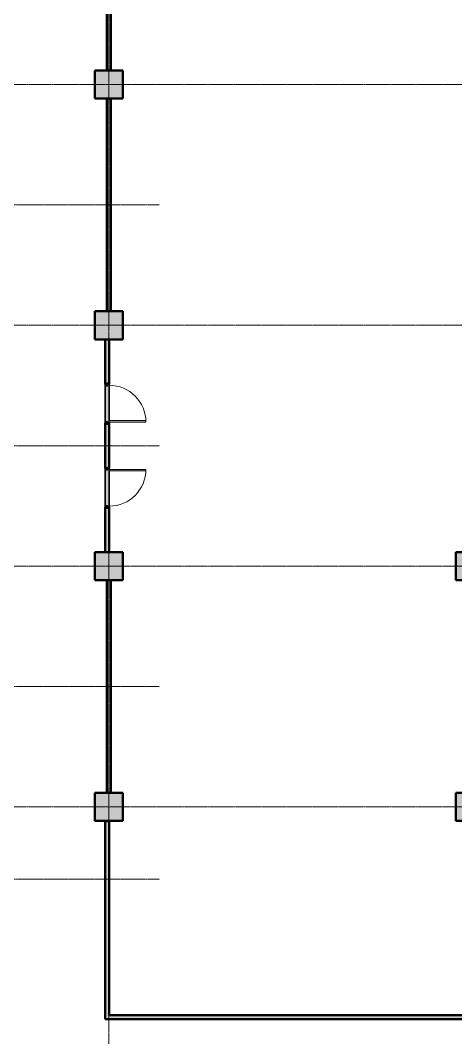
# Model space of a CAD drawing. Header units: millimetres. Extents: x -18178 to 96133, y -22425 to 61598.
# Drawn here: x 425 to 11280, y 12980 to 38330 of the extents above; entities that cross this region are included whole.
import ezdxf

# ---------------------------------------------------------------- set-up
doc = ezdxf.new("R2010")
doc.units = ezdxf.units.MM
doc.linetypes.add('Centre', pattern=[10, 6, -1.25, 1.5, -1.25])
doc.linetypes.add('Demolished_2_', pattern=[7.14375, 4.7625, -2.38125])
for name, color, linetype, lineweight, true_color in [('A-DOOR', 7, 'Continuous', 9, 0x7f7f7f), ('A-DOOR-FRAM', 7, 'Continuous', 9, 0x7f7f7f), ('A-FLOR', 7, 'Continuous', 9, 0x7f7f7f), ('A-WALL', 7, 'Continuous', 9, 0x7f7f7f), ('A-WALL-PATT', 7, 'Continuous', 18, 0x7f7f7f), ('I-WALL', 7, 'Continuous', 9, 0x7f7f7f), ('S-COLS', 7, 'Continuous', 9, 0x7f7f7f)]:
    doc.layers.add(name, color=color, linetype=linetype, lineweight=lineweight, true_color=true_color)
doc.layers.add('eae-bb-mım.', color=7, linetype='Continuous')
doc.layers.add('S-GRID', color=7, linetype='Continuous', lineweight=9)

# ---------------------------------------------------------------- blocks, each defined once
blk = doc.blocks.new('STR-Conc-Precast Rectangular Column Nwt - 700 x 700 mm-835840-Busbar Distribution First Floor  Layout - Phase 1')
at = {"layer": 'S-COLS', "lineweight": 35, "true_color": 0xf2f2f2}
blk.add_hatch(color=7, dxfattribs=at).paths.add_polyline_path([(227, 350), (-350, 350), (-350, -350), (350, -350), (350, 350)], flags=0)
at = {"layer": 'S-COLS', "color": 254, "lineweight": 50, "true_color": 0xcccccc}
for p, q in [((350, 350), (-350, 350)), ((-350, 350), (-350, -350)), ((350, -350), (350, 350)), ((-350, -350), (350, -350))]:
    blk.add_line(p, q, dxfattribs=at)
blk = doc.blocks.new('STR-Conc-Precast Rectangular Column Nwt - 700 x 700 mm-1105278-Busbar Distribution First Floor  Layout - Phase 1')
at = {"layer": 'S-COLS', "lineweight": 35, "true_color": 0xf2f2f2}
blk.add_hatch(color=7, dxfattribs=at).paths.add_polyline_path([(350, 350), (-350, 350), (-350, -350), (350, -350)], flags=0)
at = {"layer": 'S-COLS', "color": 254, "lineweight": 50, "true_color": 0xcccccc}
for p, q in [((350, 350), (-350, 350)), ((-350, 350), (-350, -350)), ((350, -350), (350, 350)), ((-350, -350), (350, -350))]:
    blk.add_line(p, q, dxfattribs=at)
blk = doc.blocks.new('Single leaf fire resistant solid steel door - 1000W x 2400H mm-1314624-Busbar Distribution First Floor  Layout - Phase 1')
at = {"layer": 'A-DOOR', "lineweight": 18, "true_color": 0xf2f2f2}
blk.add_hatch(color=7, dxfattribs=at).paths.add_polyline_path([(458, 966), (420, 966), (420, 50), (458, 50)], flags=0)
h = blk.add_hatch(color=7, dxfattribs=at)
h.paths.add_polyline_path([(-495, 70), (-535, 70), (-535, 50), (-465, 50), (-469, 56)], flags=0)
h.paths.add_polyline_path([(535, 70), (495, 70), (469, 56), (465, 50), (535, 50)], flags=0)
h = blk.add_hatch(color=7, dxfattribs=at)
h.paths.add_polyline_path([(-535, -50), (-535, -70), (-495, -70), (-469, -56), (-465, -50)], flags=0)
h.paths.add_polyline_path([(535, -50), (465, -50), (469, -56), (495, -70), (535, -70), (535, -59)], flags=0)
at = {"layer": 'A-DOOR-FRAM', "lineweight": 18, "true_color": 0xf2f2f2}
h = blk.add_hatch(color=7, dxfattribs=at)
h.paths.add_polyline_path([(-492, 50), (-492, -50), (-460, -50), (-460, 50)], flags=0)
h.paths.add_polyline_path([(492, 50), (460, 50), (460, -50), (492, -50)], flags=0)
h = blk.add_hatch(color=7, dxfattribs=at)
h.paths.add_polyline_path([(-441, 10), (-460, 10), (-460, -22), (-441, -22)], flags=0)
h.paths.add_polyline_path([(441, 10), (441, -22), (460, -22), (460, 10)], flags=0)
at = {"layer": 'A-DOOR', "color": 254, "lineweight": 18, "true_color": 0xe5e5e5}
for p, q in [((420, 966), (420, 50)), ((458, 966), (420, 966)), ((420, 50), (420, 966)), ((420, 966), (458, 966)), ((458, 50), (458, 966)), ((458, 966), (458, 50)), ((420, 50), (458, 50)), ((458, 50), (420, 50))]:
    blk.add_line(p, q, dxfattribs=at)
at = {"layer": 'A-DOOR', "color": 254, "true_color": 0xcccccc}
for p, q in [((-495, 70), (-535, 70)), ((-535, 70), (-535, 50)), ((-535, 50), (-465, 50)), ((-469, 56), (-495, 70)), ((465, 50), (535, 50)), ((495, 70), (469, 56)), ((535, 70), (495, 70)), ((535, 50), (535, 70)), ((-535, -50), (-535, -70)), ((-465, -50), (-535, -50)), ((-535, -70), (-495, -70)), ((-495, -70), (-469, -56)), ((535, -50), (465, -50)), ((469, -56), (495, -70)), ((495, -70), (535, -70)), ((535, -70), (535, -50))]:
    blk.add_line(p, q, dxfattribs=at)
at = {"layer": 'A-DOOR', "color": 254, "true_color": 0xe5e5e5}
blk.add_arc((458, 50), 916, 90, 180, dxfattribs=at)
at = {"layer": 'A-DOOR', "color": 254, "true_color": 0xcccccc}
for centre, start, end in [((-473, 49), 7.125, 60.2551), ((473, 49), 119.7449, 172.875), ((-473, -49), 299.7449, 352.875), ((473, -49), 187.125, 240.2551)]:
    blk.add_arc(centre, 8.06, start, end, dxfattribs=at)
at = {"layer": 'A-DOOR-FRAM', "color": 254, "lineweight": 18, "true_color": 0xcccccc}
for p, q in [((-460, 50), (-492, 50)), ((-492, 50), (-492, -50)), ((-460, -50), (-460, 50)), ((-441, 10), (-460, 10)), ((-460, 10), (-460, -22)), ((-441, -22), (-441, 10)), ((460, 10), (441, 10)), ((441, 10), (441, -22)), ((460, 50), (460, -50)), ((492, 50), (460, 50)), ((460, -22), (460, 10)), ((492, -50), (492, 50)), ((-492, -50), (-460, -50)), ((-460, -22), (-441, -22)), ((441, -22), (460, -22)), ((460, -50), (492, -50))]:
    blk.add_line(p, q, dxfattribs=at)
blk = doc.blocks.new('Single leaf fire resistant solid steel door - 1000W x 2400H mm-1314626-Busbar Distribution First Floor  Layout - Phase 1')
at = {"layer": 'A-DOOR', "lineweight": 18, "true_color": 0xf2f2f2}
h = blk.add_hatch(color=7, dxfattribs=at)
h.paths.add_polyline_path([(-495, 70), (-535, 70), (-535, 50), (-465, 50), (-469, 56)], flags=0)
h.paths.add_polyline_path([(535, 70), (495, 70), (469, 56), (465, 50), (535, 50)], flags=0)
h = blk.add_hatch(color=7, dxfattribs=at)
h.paths.add_polyline_path([(535, -50), (465, -50), (469, -56), (495, -70), (535, -70)], flags=0)
h.paths.add_polyline_path([(-465, -50), (-535, -50), (-535, -70), (-495, -70), (-469, -56)], flags=0)
blk.add_hatch(color=7, dxfattribs=at).paths.add_polyline_path([(420, -50), (420, -966), (458, -966), (458, -50)], flags=0)
at = {"layer": 'A-DOOR-FRAM', "lineweight": 18, "true_color": 0xf2f2f2}
h = blk.add_hatch(color=7, dxfattribs=at)
h.paths.add_polyline_path([(-460, 50), (-492, 50), (-492, -50), (-460, -50)], flags=0)
h.paths.add_polyline_path([(492, 50), (460, 50), (460, -50), (492, -50)], flags=0)
h = blk.add_hatch(color=7, dxfattribs=at)
h.paths.add_polyline_path([(-460, 22), (-460, -10), (-441, -10), (-441, 22)], flags=0)
h.paths.add_polyline_path([(460, 22), (441, 22), (441, -10), (460, -10)], flags=0)
at = {"layer": 'A-DOOR', "color": 254, "true_color": 0xcccccc}
for p, q in [((-535, 70), (-495, 70)), ((-535, 50), (-535, 70)), ((-465, 50), (-535, 50)), ((-495, 70), (-469, 56)), ((535, 50), (465, 50)), ((469, 56), (495, 70)), ((495, 70), (535, 70)), ((535, 70), (535, 50)), ((-535, -70), (-535, -50)), ((-535, -50), (-465, -50)), ((-495, -70), (-535, -70)), ((-469, -56), (-495, -70)), ((465, -50), (535, -50)), ((495, -70), (469, -56)), ((535, -70), (495, -70)), ((535, -50), (535, -70))]:
    blk.add_line(p, q, dxfattribs=at)
at = {"layer": 'A-DOOR', "color": 254, "lineweight": 18, "true_color": 0xe5e5e5}
for p, q in [((420, -50), (458, -50)), ((420, -966), (420, -50)), ((420, -50), (420, -966)), ((458, -50), (420, -50)), ((458, -50), (458, -966)), ((458, -966), (458, -50)), ((458, -966), (420, -966)), ((420, -966), (458, -966))]:
    blk.add_line(p, q, dxfattribs=at)
at = {"layer": 'A-DOOR', "color": 254, "true_color": 0xcccccc}
for centre, start, end in [((-473, 49), 7.125, 60.2551), ((473, 49), 119.7449, 172.875), ((-473, -49), 299.7449, 352.875), ((473, -49), 187.125, 240.2551)]:
    blk.add_arc(centre, 8.06, start, end, dxfattribs=at)
at = {"layer": 'A-DOOR', "color": 254, "true_color": 0xe5e5e5}
blk.add_arc((458, -50), 916, 180, 270, dxfattribs=at)
at = {"layer": 'A-DOOR-FRAM', "color": 254, "lineweight": 18, "true_color": 0xcccccc}
for p, q in [((-492, 50), (-460, 50)), ((-492, -50), (-492, 50)), ((-460, 50), (-460, -50)), ((-460, 22), (-441, 22)), ((-460, -10), (-460, 22)), ((-441, 22), (-441, -10)), ((441, 22), (460, 22)), ((441, -10), (441, 22)), ((460, 50), (492, 50)), ((460, -50), (460, 50)), ((460, 22), (460, -10)), ((492, 50), (492, -50)), ((-460, -50), (-492, -50)), ((-441, -10), (-460, -10)), ((460, -10), (441, -10)), ((492, -50), (460, -50))]:
    blk.add_line(p, q, dxfattribs=at)
blk = doc.blocks.new('IL021-ARP-ZZ-XX-M3-J-A-0001_rvt-1-Busbar Distribution First Floor  Layout - Phase 1')
at = {"layer": 'A-WALL-PATT', "lineweight": 5, "true_color": 0xf2f2f2}
for points in [[(12555, 37156), (12645, 37156), (12645, 42031), (12555, 42031), (12555, 37156)], [(12555, 31156), (12645, 31156), (12645, 36453), (12555, 36453), (12555, 32678)], [(12645, 19156), (12645, 24456), (12555, 24456), (12555, 19156)], [(12515, 13521), (12605, 13521), (12605, 18453), (12515, 18453), (12515, 13545)]]:
    blk.add_hatch(color=7, dxfattribs=at).paths.add_polyline_path(points, flags=0)
h = blk.add_hatch(color=7, dxfattribs=at)
h.paths.add_polyline_path([(12515, 25156), (12605, 25156), (12605, 26258), (12515, 26258)], flags=0)
h.paths.add_polyline_path([(12515, 27258), (12605, 27258), (12605, 28353), (12515, 28353), (12515, 27894)], flags=0)
h.paths.add_polyline_path([(12515, 29353), (12605, 29353), (12605, 30453), (12515, 30453)], flags=0)
h = blk.add_hatch(color=7, dxfattribs=at)
h.paths.add_polyline_path([(30550, 13521), (30555, 13521), (30555, 13611), (25660, 13611), (25660, 13521), (30154, 13521)], flags=0)
h.paths.add_polyline_path([(23316, 13521), (23660, 13521), (23660, 13611), (12605, 13611), (12605, 13521), (20580, 13521)], flags=0)
at = {"layer": 'I-WALL', "lineweight": 25, "true_color": 0xf2f2f2}
for points in [[(12555, 37156), (12555, 42056), (12550, 42056), (12550, 37156)], [(12550, 31156), (12555, 31156), (12555, 36453), (12550, 36453), (12550, 32678)], [(12555, 19156), (12555, 24456), (12550, 24456), (12550, 19156)], [(12515, 13516), (12515, 18453), (12510, 18453), (12510, 13516)]]:
    blk.add_hatch(color=7, dxfattribs=at).paths.add_polyline_path(points, flags=0)
at = {"layer": 'I-WALL', "lineweight": 5, "true_color": 0xf2f2f2}
for points in [[(12650, 37156), (12650, 41961), (12645, 41961), (12645, 37156)], [(12650, 31156), (12650, 36453), (12645, 36453), (12645, 31156)], [(12650, 19156), (12650, 24456), (12645, 24456), (12645, 19156)], [(12610, 13611), (12610, 18453), (12605, 18453), (12605, 13611)]]:
    blk.add_hatch(color=7, dxfattribs=at).paths.add_polyline_path(points, flags=0)
at = {"layer": 'I-WALL', "lineweight": 25, "true_color": 0xf2f2f2}
h = blk.add_hatch(color=7, dxfattribs=at)
h.paths.add_polyline_path([(12515, 25156), (12515, 25156), (12515, 26258), (12510, 26258), (12510, 25156)], flags=0)
h.paths.add_polyline_path([(12510, 27258), (12515, 27258), (12515, 28353), (12510, 28353), (12510, 27293)], flags=0)
h.paths.add_polyline_path([(12515, 29353), (12515, 30453), (12510, 30453), (12510, 29353)], flags=0)
at = {"layer": 'I-WALL', "lineweight": 5, "true_color": 0xf2f2f2}
h = blk.add_hatch(color=7, dxfattribs=at)
h.paths.add_polyline_path([(12605, 25156), (12610, 25156), (12610, 26258), (12605, 26258), (12605, 26213)], flags=0)
h.paths.add_polyline_path([(12610, 27258), (12610, 28353), (12605, 28353), (12605, 27258)], flags=0)
h.paths.add_polyline_path([(12605, 29353), (12610, 29353), (12610, 30453), (12605, 30453), (12605, 29388)], flags=0)
h = blk.add_hatch(color=7, dxfattribs=at)
h.paths.add_polyline_path([(12605, 28353), (12610, 28353), (12610, 28361), (12510, 28361), (12510, 28353), (12600, 28353)], flags=0)
h.paths.add_polyline_path([(12510, 28393), (12538, 28393), (12538, 28412), (12570, 28412), (12570, 28393), (12610, 28395), (12610, 29313), (12570, 29313), (12570, 29294), (12538, 29294), (12538, 29313), (12510, 29313)], flags=0)
h.paths.add_polyline_path([(12520, 29345), (12610, 29345), (12610, 29353), (12510, 29353), (12510, 29345), (12515, 29345)], flags=0)
h = blk.add_hatch(color=7, dxfattribs=at)
h.paths.add_polyline_path([(12515, 26258), (12610, 26258), (12610, 26266), (12510, 26266), (12510, 26258)], flags=0)
h.paths.add_polyline_path([(12601, 26298), (12610, 26298), (12610, 27218), (12570, 27218), (12570, 27199), (12538, 27199), (12538, 27218), (12510, 27218), (12510, 26298), (12538, 26298), (12538, 26317), (12570, 26317), (12570, 26298)], flags=0)
h.paths.add_polyline_path([(12610, 27250), (12610, 27258), (12510, 27258), (12510, 27250), (12605, 27250)], flags=0)
at = {"layer": 'I-WALL', "lineweight": 25, "true_color": 0xf2f2f2}
h = blk.add_hatch(color=7, dxfattribs=at)
h.paths.add_polyline_path([(30154, 13516), (30550, 13516), (30550, 13521), (25660, 13521), (25660, 13516), (28787, 13516)], flags=0)
h.paths.add_polyline_path([(23316, 13516), (23660, 13516), (23660, 13521), (12515, 13521), (12515, 13516), (20580, 13516)], flags=0)
at = {"layer": 'I-WALL', "lineweight": 5, "true_color": 0xf2f2f2}
h = blk.add_hatch(color=7, dxfattribs=at)
h.paths.add_polyline_path([(30550, 13611), (30550, 13616), (25660, 13616), (25660, 13611), (28787, 13611)], flags=0)
h.paths.add_polyline_path([(23615, 13611), (23660, 13611), (23660, 13616), (12610, 13616), (12610, 13611), (23316, 13611)], flags=0)
at = {"layer": 'A-FLOR', "color": 254, "lineweight": 35, "true_color": 0xe5e5e5}
for p, q in [((12550, 36453), (12550, 36456)), ((12510, 30453), (12510, 30456)), ((12510, 28393), (12510, 29313)), ((12510, 26298), (12510, 27218)), ((12510, 18453), (12510, 18456))]:
    blk.add_line(p, q, dxfattribs=at)
at = {"layer": 'A-WALL', "color": 254, "lineweight": 18, "true_color": 0xcccccc}
for p, q in [((12555, 37156), (12555, 42031)), ((12645, 37156), (12645, 41961)), ((12555, 31156), (12555, 36453)), ((12645, 31156), (12645, 36453)), ((12515, 29353), (12515, 30453)), ((12605, 29353), (12605, 30453)), ((12515, 27258), (12515, 28353)), ((12605, 27258), (12605, 28353)), ((12515, 25156), (12515, 26258)), ((12605, 25156), (12605, 26258)), ((12555, 19156), (12555, 24456)), ((12645, 19156), (12645, 24456)), ((12515, 13521), (12515, 18453)), ((12605, 13611), (12605, 18453)), ((12605, 13521), (12515, 13521)), ((12610, 13611), (12605, 13611)), ((12610, 13521), (12605, 13521)), ((23660, 13611), (12610, 13611)), ((23660, 13521), (12610, 13521))]:
    blk.add_line(p, q, dxfattribs=at)
at = {"layer": 'I-WALL', "color": 254, "lineweight": 50, "true_color": 0xcccccc}
for p, q in [((12550, 42056), (12550, 37156)), ((12650, 37156), (12650, 41936)), ((12550, 36453), (12550, 31156)), ((12650, 36453), (12550, 36453)), ((12650, 31156), (12650, 36453)), ((12510, 30453), (12510, 29388)), ((12610, 30453), (12510, 30453)), ((12610, 29388), (12610, 30453)), ((12510, 29353), (12610, 29353)), ((12610, 28353), (12510, 28353)), ((12510, 28318), (12510, 27293)), ((12610, 27293), (12610, 28318)), ((12510, 27258), (12610, 27258)), ((12610, 26258), (12510, 26258)), ((12510, 26223), (12510, 25156)), ((12610, 25156), (12610, 26223)), ((12550, 24456), (12550, 19156)), ((12650, 19156), (12650, 24456)), ((12510, 18453), (12510, 13516)), ((12610, 18453), (12510, 18453)), ((12610, 13616), (12610, 18453)), ((12510, 13516), (12515, 13516)), ((12515, 13516), (12610, 13516)), ((23625, 13616), (12610, 13616)), ((12610, 13516), (23625, 13516))]:
    blk.add_line(p, q, dxfattribs=at)
at = {"layer": 'I-WALL', "color": 254, "lineweight": 35, "true_color": 0xe5e5e5}
for p, q in [((12510, 28393), (12510, 29313)), ((12610, 29313), (12610, 28433)), ((12510, 26298), (12510, 27218)), ((12610, 27178), (12610, 26298))]:
    blk.add_line(p, q, dxfattribs=at)
at = {"layer": 'S-GRID', "color": 253, "linetype": 'Centre', "lineweight": 18, "true_color": 0xaaaaaa}
for p, q in [((12600, -7279), (12600, 59074)), ((80153, 36806), (-5608, 36806)), ((13867, 33806), (-2358, 33806)), ((80153, 30806), (-5608, 30806)), ((13867, 27806), (-2358, 27806)), ((80153, 24806), (-5608, 24806)), ((13867, 21806), (-2358, 21806)), ((80153, 18806), (-5608, 18806)), ((13867, 17006), (-2358, 17006))]:
    blk.add_line(p, q, dxfattribs=at)
at = {"color": 253, "linetype": 'Demolished_2_', "lineweight": 9, "true_color": 0xaaaaaa}
for name, p, rotation in [('STR-Conc-Precast Rectangular Column Nwt - 700 x 700 mm-835840-Busbar Distribution First Floor  Layout - Phase 1', (12600, 36806), 180), ('STR-Conc-Precast Rectangular Column Nwt - 700 x 700 mm-835840-Busbar Distribution First Floor  Layout - Phase 1', (12600, 30806), 180), ('Single leaf fire resistant solid steel door - 1000W x 2400H mm-1314624-Busbar Distribution First Floor  Layout - Phase 1', (12560, 28853), 270), ('Single leaf fire resistant solid steel door - 1000W x 2400H mm-1314626-Busbar Distribution First Floor  Layout - Phase 1', (12560, 26758), 90), ('STR-Conc-Precast Rectangular Column Nwt - 700 x 700 mm-835840-Busbar Distribution First Floor  Layout - Phase 1', (12600, 24806), 180), ('STR-Conc-Precast Rectangular Column Nwt - 700 x 700 mm-1105278-Busbar Distribution First Floor  Layout - Phase 1', (21600, 24806), 180), ('STR-Conc-Precast Rectangular Column Nwt - 700 x 700 mm-835840-Busbar Distribution First Floor  Layout - Phase 1', (12600, 18806), 180), ('STR-Conc-Precast Rectangular Column Nwt - 700 x 700 mm-1105278-Busbar Distribution First Floor  Layout - Phase 1', (21600, 18806), 180)]:
    blk.add_blockref(name, p, dxfattribs=dict(at, rotation=rotation))

msp = doc.modelspace()

# ---------------------------------------------------------------- block references
at = {"layer": 'eae-bb-mım.', "lineweight": 5}
msp.add_blockref('IL021-ARP-ZZ-XX-M3-J-A-0001_rvt-1-Busbar Distribution First Floor  Layout - Phase 1', (-9969.99989, -75.97871), dxfattribs=at)

doc.saveas('drawing.dxf')
